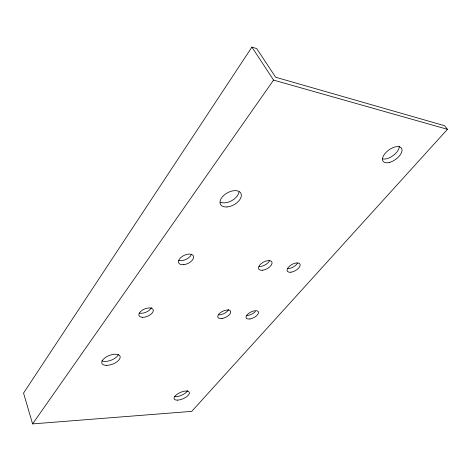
<?xml version="1.0" encoding="UTF-8"?>
<svg xmlns="http://www.w3.org/2000/svg" width="471" height="471" viewBox="0 0 471 471"><rect width="100%" height="100%" fill="white"/><g stroke="black" fill="none" stroke-linecap="round" stroke-linejoin="round"><path stroke-width="0.71" d="M251.914 47.1L23.55 393.102L32.593 423.9L191.738 411.366L447.45 129.319L444.565 125.704L275.641 77.238L256.73 48.601L251.914 47.1L273.569 80.099L447.45 129.319M32.593 423.9L273.569 80.099M255.529 311.402A6.829 3.197 -26.8 0 1 246.833 315.452M297.542 263.136A7.248 3.562 -29.2 0 1 287.498 268.611M228.6 309.594A7.036 3.397 -25.9 0 1 218.874 314.887M269.542 260.857A7.465 3.803 -28.3 0 1 259.203 266.515M151.397 307.581A7.654 3.962 -22.7 0 1 139.445 313.115M191.379 254.499A8.101 4.498 -25.3 0 1 178.697 260.351M187.646 390.577A8.26 3.462 -23.6 0 1 174.77 396.606M399.314 146.552A11.263 5.852 -35.9 0 1 393.256 155.507A11.263 5.852 -35.9 0 1 382.705 158.939M118.504 354.298A9.703 4.663 -21.1 0 1 111.256 360.168A9.703 4.663 -21.1 0 1 101.871 360.792M239.044 191.862A11.563 6.841 -28.9 0 1 231.791 200.646A11.563 6.841 -28.9 0 1 220.463 202.194M250.019 318.949A6.853 3.179 -26.8 0 0 258.485 311.996A6.853 3.179 -26.8 0 0 248.341 313.645A6.853 3.179 -26.8 0 0 250.019 318.949M290.937 272.214A7.271 3.538 -29.2 0 0 300.151 264.572A7.271 3.538 -29.2 0 0 289.736 265.956A7.271 3.538 -29.2 0 0 290.937 272.214M222.1 318.484A7.059 3.374 -25.9 0 0 230.655 311.319A7.059 3.374 -25.9 0 0 219.998 313.009A7.059 3.374 -25.9 0 0 222.1 318.484M262.694 270.224A7.489 3.78 -28.3 0 0 272.02 262.323A7.489 3.78 -28.3 0 0 261.052 263.731A7.489 3.78 -28.3 0 0 262.694 270.224M142.53 317.313A7.677 3.939 -22.8 0 0 153.31 310.43A7.677 3.939 -22.8 0 0 142.372 310.13A7.677 3.939 -22.8 0 0 142.53 317.313M183.855 264.678A8.131 4.474 -25.3 0 0 193.451 256.041A8.131 4.474 -25.3 0 0 180.858 257.519A8.131 4.474 -25.3 0 0 183.855 264.678M177.685 400.132A8.284 3.438 -23.6 0 0 189.43 392.973A8.284 3.438 -23.6 0 0 178.044 393.621A8.284 3.438 -23.6 0 0 177.685 400.132M389.552 162.395A11.304 5.823 -35.7 0 0 401.751 148.636A11.304 5.823 -35.7 0 0 385.455 152.998A11.304 5.823 -35.7 0 0 389.552 162.395M106.752 365.355A9.738 4.633 -21.1 0 0 120.193 356.888A9.738 4.633 -21.1 0 0 105.963 357.136A9.738 4.633 -21.1 0 0 106.752 365.355M227.022 206.952A11.61 6.806 -28.9 0 0 241.193 194.07A11.61 6.806 -28.9 0 0 223.802 195.388A11.61 6.806 -28.9 0 0 227.022 206.952"/></g></svg>
